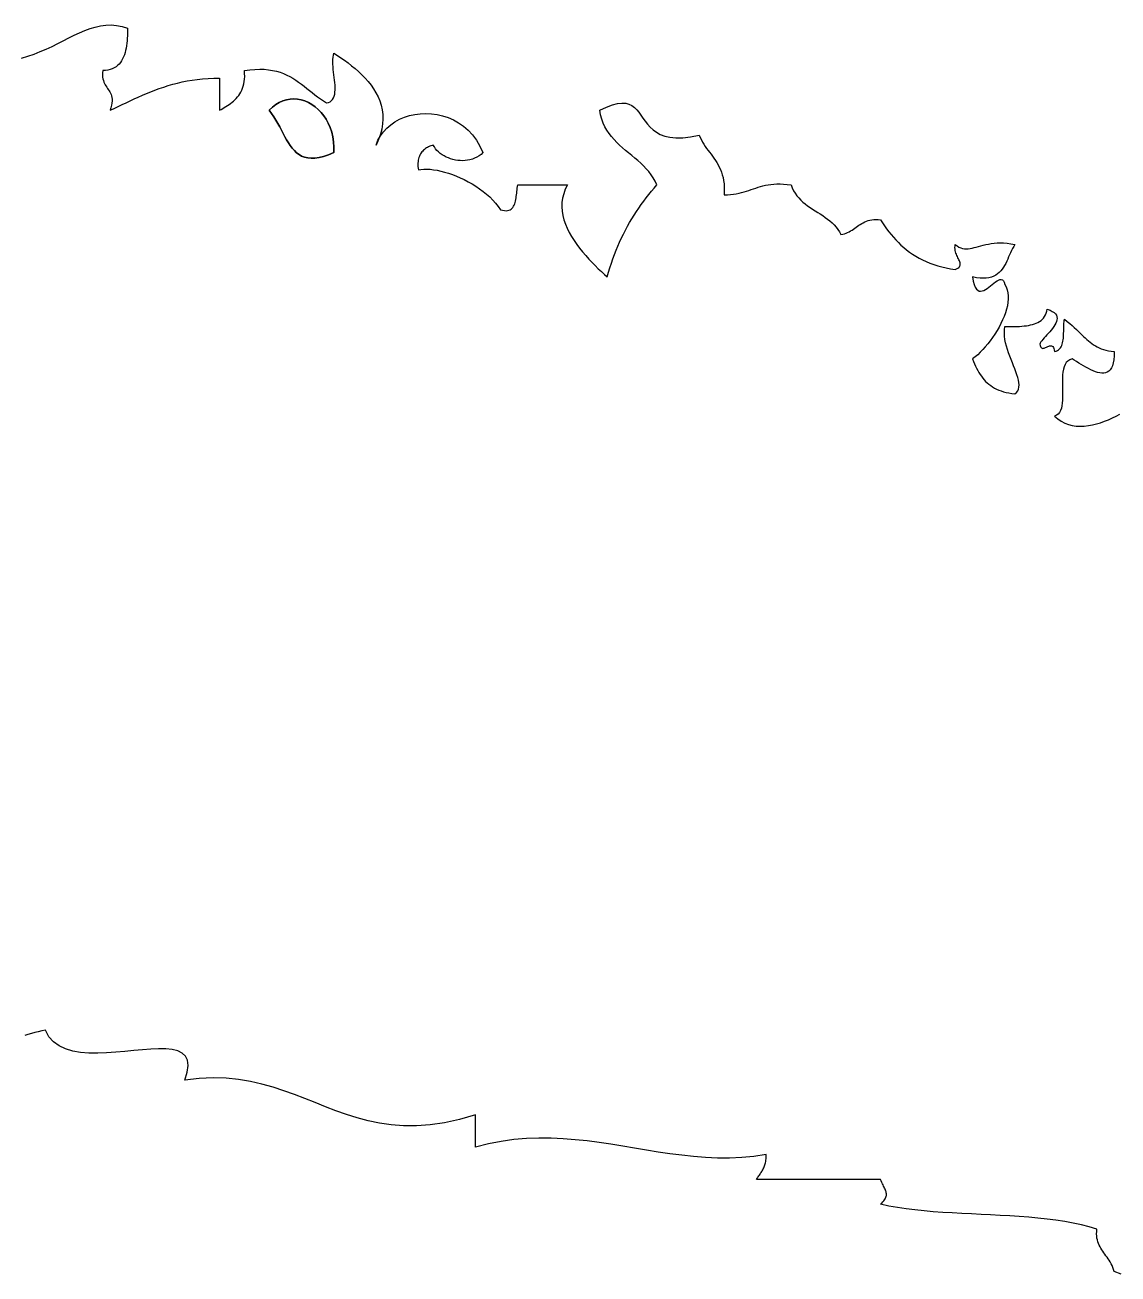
# Model space of a CAD drawing. Extents: x 0 to 1.82, y -2.75 to 0.29.
# Drawn here: x 0.9229 to 1.3585, y -0.2176 to 0.28 of the extents above; entities that cross this region are included whole.
import ezdxf

# ---------------------------------------------------------------- set-up
doc = ezdxf.new("R2010")
doc.units = 0
doc.layers.get('0').update_dxf_attribs({"linetype": 'CONTINUOUS'})

msp = doc.modelspace()

# ---------------------------------------------------------------- linework, layer by layer
at = {"color": 7}
for points in [[(0.92154, 0.2668), (0.9241, 0.26754), (0.9266, 0.2684), (0.92902, 0.26937), (0.93139, 0.2704), (0.9337, 0.27149), (0.93595, 0.27261), (0.93817, 0.27373), (0.94035, 0.27483), (0.9425, 0.27589), (0.94463, 0.27687), (0.94674, 0.27777), (0.94884, 0.27854), (0.95094, 0.27918), (0.95304, 0.27965), (0.95515, 0.27993), (0.95727, 0.28), (0.95942, 0.27983), (0.96159, 0.2794), (0.9638, 0.27868)], [(0.9638, 0.27868), (0.96379, 0.27769), (0.96377, 0.27669), (0.96374, 0.27568), (0.96368, 0.27468), (0.96361, 0.27369), (0.96351, 0.27271), (0.96337, 0.27174), (0.96321, 0.2708), (0.96302, 0.26987), (0.96278, 0.26898), (0.96251, 0.26812), (0.96219, 0.26729), (0.96183, 0.26651), (0.96141, 0.26577), (0.96095, 0.26508), (0.96042, 0.26445), (0.95984, 0.26387), (0.9592, 0.26336), (0.9585, 0.26292), (0.95772, 0.26254), (0.95688, 0.26224), (0.95596, 0.26203), (0.95497, 0.26189), (0.95389, 0.26185)], [(1.04304, 0.24897), (1.04384, 0.24915), (1.04451, 0.24945), (1.04507, 0.24986), (1.04552, 0.25037), (1.04588, 0.25097), (1.04615, 0.25165), (1.04633, 0.2524), (1.04645, 0.25323), (1.0465, 0.25411), (1.0465, 0.25504), (1.04646, 0.25601), (1.04638, 0.25702), (1.04627, 0.25805), (1.04615, 0.2591), (1.04602, 0.26016), (1.0459, 0.26122), (1.04578, 0.26228), (1.04568, 0.26332), (1.04561, 0.26433), (1.04558, 0.26532), (1.04559, 0.26626), (1.04566, 0.26716), (1.0458, 0.268), (1.04601, 0.26878)], [(1.04601, 0.26878), (1.04739, 0.26789), (1.0488, 0.26694), (1.05022, 0.26594), (1.05166, 0.2649), (1.05308, 0.26379), (1.05449, 0.26263), (1.05586, 0.26142), (1.05719, 0.26016), (1.05847, 0.25884), (1.05968, 0.25746), (1.06081, 0.25603), (1.06185, 0.25454), (1.06279, 0.253), (1.06361, 0.25139), (1.06431, 0.24973), (1.06486, 0.24802), (1.06527, 0.24624), (1.06551, 0.2444), (1.06557, 0.24251), (1.06545, 0.24056), (1.06513, 0.23854), (1.06459, 0.23647), (1.06384, 0.23433), (1.06284, 0.23213)], [(0.95389, 0.26185), (0.95381, 0.2609), (0.9538, 0.26004), (0.95386, 0.25926), (0.95398, 0.25854), (0.95415, 0.25788), (0.95436, 0.25728), (0.95461, 0.25672), (0.95489, 0.2562), (0.95518, 0.2557), (0.95549, 0.25522), (0.95581, 0.25476), (0.95612, 0.25429), (0.95643, 0.25383), (0.95671, 0.25334), (0.95697, 0.25284), (0.9572, 0.25231), (0.95738, 0.25174), (0.95752, 0.25112), (0.95759, 0.25045), (0.95761, 0.24972), (0.95755, 0.24891), (0.95741, 0.24803), (0.95719, 0.24706), (0.95687, 0.246)], [(0.95687, 0.246), (0.95847, 0.24675), (0.96007, 0.2475), (0.96166, 0.24826), (0.96326, 0.24902), (0.96486, 0.24977), (0.96646, 0.25052), (0.96808, 0.25125), (0.96971, 0.25198), (0.97135, 0.25268), (0.97302, 0.25337), (0.97471, 0.25403), (0.97643, 0.25467), (0.97818, 0.25527), (0.97996, 0.25584), (0.98178, 0.25637), (0.98364, 0.25686), (0.98555, 0.2573), (0.98751, 0.2577), (0.98952, 0.25804), (0.99158, 0.25833), (0.9937, 0.25856), (0.99588, 0.25873), (0.99813, 0.25884), (1.00045, 0.25887)], [(1.00045, 0.246), (1.00107, 0.24637), (1.0017, 0.24675), (1.00233, 0.24713), (1.00297, 0.24752), (1.0036, 0.24792), (1.00422, 0.24834), (1.00484, 0.24877), (1.00543, 0.24923), (1.00602, 0.24971), (1.00658, 0.25021), (1.00712, 0.25075), (1.00763, 0.25132), (1.00811, 0.25193), (1.00855, 0.25257), (1.00896, 0.25326), (1.00932, 0.254), (1.00964, 0.25478), (1.00992, 0.25561), (1.01014, 0.2565), (1.0103, 0.25744), (1.01041, 0.25844), (1.01046, 0.25951), (1.01044, 0.26064), (1.01035, 0.26185)], [(1.01035, 0.26185), (1.01251, 0.26215), (1.01455, 0.26233), (1.01647, 0.26239), (1.01827, 0.26234), (1.01998, 0.26218), (1.02159, 0.26192), (1.02311, 0.26158), (1.02455, 0.26115), (1.02592, 0.26064), (1.02722, 0.26007), (1.02847, 0.25944), (1.02966, 0.25875), (1.03082, 0.25802), (1.03194, 0.25724), (1.03304, 0.25644), (1.03412, 0.25561), (1.03519, 0.25476), (1.03626, 0.25391), (1.03733, 0.25305), (1.03841, 0.25219), (1.03952, 0.25135), (1.04065, 0.25053), (1.04182, 0.24973), (1.04304, 0.24897)], [(1.02025, 0.246), (1.02153, 0.24725), (1.02286, 0.2483), (1.02425, 0.24913), (1.02567, 0.24977), (1.02712, 0.25022), (1.0286, 0.25047), (1.03008, 0.25054), (1.03155, 0.25044), (1.03302, 0.25016), (1.03446, 0.24972), (1.03586, 0.24911), (1.03722, 0.24835), (1.03852, 0.24744), (1.03975, 0.24639), (1.04091, 0.2452), (1.04197, 0.24387), (1.04294, 0.24242), (1.04379, 0.24085), (1.04453, 0.23916), (1.04513, 0.23736), (1.04559, 0.23545), (1.0459, 0.23345), (1.04604, 0.23135), (1.04601, 0.22916)], [(1.04601, 0.22916), (1.04604, 0.23135), (1.0459, 0.23345), (1.04559, 0.23545), (1.04513, 0.23736), (1.04453, 0.23916), (1.04379, 0.24085), (1.04294, 0.24242), (1.04197, 0.24387), (1.04091, 0.2452), (1.03975, 0.24639), (1.03852, 0.24744), (1.03722, 0.24835), (1.03586, 0.24911), (1.03446, 0.24972), (1.03302, 0.25016), (1.03155, 0.25044), (1.03008, 0.25054), (1.0286, 0.25047), (1.02712, 0.25022), (1.02567, 0.24977), (1.02425, 0.24913), (1.02286, 0.2483), (1.02153, 0.24725), (1.02025, 0.246)], [(1.15198, 0.246), (1.15465, 0.24728), (1.15698, 0.24817), (1.15901, 0.2487), (1.16077, 0.24891), (1.16229, 0.24883), (1.16361, 0.24849), (1.16476, 0.24793), (1.16578, 0.24717), (1.1667, 0.24626), (1.16755, 0.24522), (1.16837, 0.24409), (1.16919, 0.2429), (1.17005, 0.24169), (1.17098, 0.24048), (1.17202, 0.23932), (1.17319, 0.23822), (1.17453, 0.23724), (1.17608, 0.23639), (1.17787, 0.23571), (1.17993, 0.23525), (1.1823, 0.23502), (1.18502, 0.23506), (1.1881, 0.23541), (1.1916, 0.23609)], [(1.04601, 0.22916), (1.04387, 0.22829), (1.04191, 0.22764), (1.04011, 0.2272), (1.03846, 0.22697), (1.03695, 0.22692), (1.03558, 0.22706), (1.03432, 0.22735), (1.03317, 0.2278), (1.03211, 0.22839), (1.03114, 0.22912), (1.03025, 0.22995), (1.02942, 0.23089), (1.02864, 0.23193), (1.0279, 0.23304), (1.02718, 0.23423), (1.02649, 0.23547), (1.0258, 0.23676), (1.02511, 0.23808), (1.02441, 0.23941), (1.02368, 0.24076), (1.02291, 0.24211), (1.02209, 0.24344), (1.02121, 0.24474), (1.02025, 0.246)], [(1.02025, 0.246), (1.02121, 0.24474), (1.02209, 0.24344), (1.02291, 0.24211), (1.02368, 0.24076), (1.02441, 0.23941), (1.02511, 0.23808), (1.0258, 0.23676), (1.02649, 0.23547), (1.02718, 0.23423), (1.0279, 0.23304), (1.02864, 0.23193), (1.02942, 0.23089), (1.03025, 0.22995), (1.03114, 0.22912), (1.03211, 0.22839), (1.03317, 0.2278), (1.03432, 0.22735), (1.03558, 0.22706), (1.03695, 0.22692), (1.03846, 0.22697), (1.04011, 0.2272), (1.04191, 0.22764), (1.04387, 0.22829), (1.04601, 0.22916)], [(1.06284, 0.23213), (1.06358, 0.23405), (1.06455, 0.23582), (1.06573, 0.23745), (1.0671, 0.23893), (1.06864, 0.24025), (1.07033, 0.24142), (1.07216, 0.24242), (1.07411, 0.24325), (1.07615, 0.2439), (1.07826, 0.24438), (1.08044, 0.24466), (1.08265, 0.24476), (1.08489, 0.24466), (1.08713, 0.24436), (1.08935, 0.24386), (1.09153, 0.24314), (1.09366, 0.2422), (1.09571, 0.24105), (1.09768, 0.23966), (1.09953, 0.23805), (1.10125, 0.23619), (1.10282, 0.2341), (1.10422, 0.23176), (1.10543, 0.22916)], [(1.17476, 0.21629), (1.17409, 0.21773), (1.17331, 0.21908), (1.17245, 0.22037), (1.1715, 0.22158), (1.17047, 0.22274), (1.16939, 0.22385), (1.16827, 0.22493), (1.1671, 0.22597), (1.1659, 0.22699), (1.16469, 0.228), (1.16347, 0.22901), (1.16226, 0.23003), (1.16106, 0.23106), (1.15989, 0.23211), (1.15876, 0.2332), (1.15767, 0.23433), (1.15664, 0.23552), (1.15568, 0.23676), (1.1548, 0.23807), (1.15402, 0.23946), (1.15333, 0.24094), (1.15275, 0.24252), (1.1523, 0.2442), (1.15198, 0.246)], [(1.1916, 0.23609), (1.192, 0.23513), (1.19244, 0.23421), (1.19292, 0.23333), (1.19344, 0.23248), (1.19398, 0.23165), (1.19454, 0.23085), (1.19512, 0.23006), (1.19571, 0.22927), (1.1963, 0.22849), (1.19689, 0.22769), (1.19747, 0.22689), (1.19804, 0.22607), (1.19859, 0.22522), (1.1991, 0.22433), (1.19959, 0.22341), (1.20004, 0.22245), (1.20044, 0.22143), (1.20079, 0.22036), (1.20109, 0.21922), (1.20132, 0.218), (1.20149, 0.21672), (1.20158, 0.21534), (1.20158, 0.21388), (1.20151, 0.21232)], [(1.08562, 0.23213), (1.08513, 0.232), (1.08466, 0.23184), (1.08419, 0.23167), (1.08374, 0.23147), (1.0833, 0.23125), (1.08289, 0.231), (1.08248, 0.23074), (1.0821, 0.23044), (1.08174, 0.23013), (1.0814, 0.22979), (1.08109, 0.22943), (1.0808, 0.22904), (1.08053, 0.22862), (1.08029, 0.22818), (1.08008, 0.22771), (1.0799, 0.22722), (1.07975, 0.22669), (1.07964, 0.22614), (1.07955, 0.22556), (1.0795, 0.22496), (1.07949, 0.22432), (1.07951, 0.22365), (1.07958, 0.22296), (1.07968, 0.22223)], [(1.10543, 0.22916), (1.10467, 0.22846), (1.10385, 0.22786), (1.103, 0.22734), (1.10211, 0.2269), (1.10119, 0.22655), (1.10025, 0.22628), (1.09929, 0.22609), (1.09832, 0.22597), (1.09734, 0.22592), (1.09636, 0.22595), (1.09538, 0.22604), (1.09441, 0.22619), (1.09346, 0.22641), (1.09253, 0.22668), (1.09163, 0.22701), (1.09076, 0.2274), (1.08993, 0.22784), (1.08914, 0.22833), (1.0884, 0.22886), (1.08771, 0.22944), (1.08708, 0.23005), (1.08652, 0.23071), (1.08604, 0.23141), (1.08562, 0.23213)], [(1.07968, 0.22223), (1.08072, 0.22243), (1.08186, 0.22254), (1.08308, 0.22256), (1.08437, 0.2225), (1.08574, 0.22235), (1.08716, 0.22212), (1.08863, 0.22181), (1.09014, 0.22142), (1.09168, 0.22096), (1.09324, 0.22042), (1.09482, 0.21981), (1.0964, 0.21913), (1.09797, 0.21839), (1.09953, 0.21758), (1.10107, 0.2167), (1.10257, 0.21577), (1.10404, 0.21478), (1.10545, 0.21373), (1.1068, 0.21263), (1.10809, 0.21148), (1.1093, 0.21027), (1.11042, 0.20902), (1.11144, 0.20772), (1.11237, 0.20638)], [(1.11237, 0.20638), (1.11319, 0.20618), (1.11394, 0.20606), (1.11461, 0.20603), (1.11522, 0.20608), (1.11576, 0.2062), (1.11624, 0.2064), (1.11666, 0.20665), (1.11703, 0.20697), (1.11735, 0.20734), (1.11762, 0.20776), (1.11786, 0.20823), (1.11806, 0.20873), (1.11823, 0.20928), (1.11838, 0.20985), (1.1185, 0.21045), (1.1186, 0.21108), (1.11869, 0.21172), (1.11877, 0.21237), (1.11885, 0.21303), (1.11892, 0.21369), (1.119, 0.21436), (1.11909, 0.21501), (1.11919, 0.21566), (1.1193, 0.21629)], [(1.13911, 0.21629), (1.13823, 0.21455), (1.13759, 0.2128), (1.13715, 0.21105), (1.13691, 0.20931), (1.13686, 0.20756), (1.13699, 0.20582), (1.13728, 0.2041), (1.13771, 0.20238), (1.13829, 0.20069), (1.13899, 0.19901), (1.1398, 0.19736), (1.14072, 0.19573), (1.14172, 0.19414), (1.1428, 0.19258), (1.14393, 0.19106), (1.14512, 0.18958), (1.14635, 0.18814), (1.1476, 0.18676), (1.14887, 0.18542), (1.15014, 0.18414), (1.15139, 0.18292), (1.15262, 0.18176), (1.15381, 0.18066), (1.15496, 0.17964)], [(1.15496, 0.17964), (1.15547, 0.18148), (1.15601, 0.18329), (1.15658, 0.18507), (1.15718, 0.18682), (1.15781, 0.18855), (1.15847, 0.19024), (1.15916, 0.1919), (1.15987, 0.19354), (1.16061, 0.19515), (1.16138, 0.19673), (1.16218, 0.19829), (1.163, 0.19982), (1.16385, 0.20132), (1.16473, 0.2028), (1.16562, 0.20425), (1.16655, 0.20568), (1.16749, 0.20709), (1.16847, 0.20847), (1.16946, 0.20983), (1.17048, 0.21116), (1.17152, 0.21248), (1.17258, 0.21377), (1.17366, 0.21504), (1.17476, 0.21629)], [(1.20151, 0.21232), (1.20283, 0.21235), (1.20408, 0.21244), (1.20526, 0.21257), (1.20638, 0.21275), (1.20745, 0.21297), (1.20847, 0.21322), (1.20946, 0.2135), (1.21042, 0.21379), (1.21136, 0.2141), (1.21229, 0.21442), (1.21321, 0.21473), (1.21413, 0.21505), (1.21507, 0.21535), (1.21602, 0.21564), (1.217, 0.2159), (1.21801, 0.21614), (1.21907, 0.21634), (1.22017, 0.2165), (1.22133, 0.21662), (1.22255, 0.21668), (1.22385, 0.21668), (1.22523, 0.21662), (1.22669, 0.21649), (1.22825, 0.21629)], [(1.22825, 0.21629), (1.22867, 0.21509), (1.22919, 0.21399), (1.22979, 0.21296), (1.23047, 0.212), (1.23123, 0.2111), (1.23204, 0.21027), (1.23291, 0.20948), (1.23382, 0.20873), (1.23478, 0.20802), (1.23576, 0.20733), (1.23676, 0.20666), (1.23778, 0.20601), (1.2388, 0.20536), (1.23982, 0.20471), (1.24083, 0.20405), (1.24182, 0.20337), (1.24278, 0.20267), (1.24371, 0.20194), (1.24459, 0.20117), (1.24542, 0.20035), (1.24619, 0.19948), (1.24689, 0.19855), (1.24752, 0.19755), (1.24806, 0.19648)], [(1.24806, 0.19648), (1.24878, 0.19662), (1.24947, 0.19682), (1.25012, 0.19706), (1.25074, 0.19733), (1.25135, 0.19763), (1.25193, 0.19796), (1.25249, 0.19831), (1.25305, 0.19868), (1.25359, 0.19905), (1.25414, 0.19943), (1.25469, 0.19981), (1.25524, 0.20019), (1.2558, 0.20056), (1.25638, 0.20091), (1.25698, 0.20123), (1.2576, 0.20154), (1.25824, 0.20181), (1.25892, 0.20205), (1.25964, 0.20224), (1.26039, 0.20239), (1.26119, 0.20249), (1.26204, 0.20253), (1.26294, 0.20251), (1.2639, 0.20242)], [(1.2639, 0.20242), (1.26466, 0.20119), (1.26545, 0.19999), (1.26628, 0.19881), (1.26714, 0.19765), (1.26803, 0.19652), (1.26897, 0.19542), (1.26994, 0.19436), (1.27095, 0.19332), (1.272, 0.19232), (1.2731, 0.19136), (1.27423, 0.19043), (1.27542, 0.18954), (1.27665, 0.1887), (1.27793, 0.18789), (1.27925, 0.18714), (1.28063, 0.18643), (1.28206, 0.18576), (1.28354, 0.18515), (1.28508, 0.18459), (1.28667, 0.18408), (1.28832, 0.18362), (1.29003, 0.18323), (1.29179, 0.18289), (1.29362, 0.18261)], [(1.29362, 0.18261), (1.29418, 0.18286), (1.29464, 0.18313), (1.295, 0.1834), (1.29527, 0.18369), (1.29546, 0.18399), (1.29557, 0.1843), (1.29561, 0.18462), (1.2956, 0.18496), (1.29553, 0.18531), (1.29542, 0.18567), (1.29528, 0.18605), (1.2951, 0.18645), (1.29491, 0.18686), (1.2947, 0.18728), (1.29449, 0.18773), (1.29428, 0.18819), (1.29408, 0.18866), (1.2939, 0.18916), (1.29374, 0.18967), (1.29362, 0.1902), (1.29354, 0.19075), (1.2935, 0.19132), (1.29353, 0.19191), (1.29362, 0.19251)], [(1.29362, 0.19251), (1.29436, 0.19196), (1.29509, 0.19153), (1.29582, 0.19121), (1.29655, 0.191), (1.29728, 0.19088), (1.29803, 0.19084), (1.29879, 0.19088), (1.29956, 0.19097), (1.30036, 0.19112), (1.30118, 0.19131), (1.30202, 0.19153), (1.3029, 0.19177), (1.30382, 0.19202), (1.30478, 0.19227), (1.30578, 0.19251), (1.30682, 0.19273), (1.30792, 0.19292), (1.30908, 0.19307), (1.31029, 0.19317), (1.31157, 0.1932), (1.31291, 0.19316), (1.31433, 0.19304), (1.31582, 0.19283), (1.31739, 0.19251)], [(1.31739, 0.19251), (1.31691, 0.19175), (1.31647, 0.19096), (1.31606, 0.19013), (1.31566, 0.18929), (1.31528, 0.18844), (1.3149, 0.18758), (1.31452, 0.18672), (1.31412, 0.18587), (1.31372, 0.18505), (1.31328, 0.18424), (1.31282, 0.18347), (1.31231, 0.18273), (1.31176, 0.18205), (1.31116, 0.18141), (1.31049, 0.18084), (1.30976, 0.18034), (1.30895, 0.17991), (1.30806, 0.17956), (1.30707, 0.17931), (1.30599, 0.17915), (1.30481, 0.1791), (1.30351, 0.17915), (1.30209, 0.17933), (1.30055, 0.17964)], [(1.30055, 0.17964), (1.30083, 0.17796), (1.30118, 0.17661), (1.30159, 0.17557), (1.30206, 0.17481), (1.30257, 0.1743), (1.30312, 0.17402), (1.30371, 0.17394), (1.30433, 0.17403), (1.30497, 0.17426), (1.30564, 0.17461), (1.30631, 0.17505), (1.30699, 0.17555), (1.30767, 0.17609), (1.30834, 0.17664), (1.309, 0.17717), (1.30965, 0.17766), (1.31027, 0.17807), (1.31086, 0.17839), (1.31141, 0.17857), (1.31192, 0.17861), (1.31239, 0.17846), (1.3128, 0.17811), (1.31314, 0.17752), (1.31343, 0.17667)], [(1.31343, 0.17667), (1.31397, 0.17564), (1.31437, 0.17453), (1.31462, 0.17336), (1.31474, 0.17213), (1.31474, 0.17084), (1.31462, 0.16952), (1.31439, 0.16815), (1.31405, 0.16676), (1.31362, 0.16535), (1.3131, 0.16393), (1.31249, 0.1625), (1.31182, 0.16107), (1.31107, 0.15965), (1.31027, 0.15825), (1.30941, 0.15688), (1.30851, 0.15554), (1.30757, 0.15424), (1.3066, 0.15299), (1.30561, 0.1518), (1.3046, 0.15067), (1.30358, 0.14961), (1.30256, 0.14864), (1.30155, 0.14775), (1.30055, 0.14695)], [(1.31343, 0.15983), (1.31442, 0.15983), (1.3154, 0.15983), (1.31638, 0.15984), (1.31736, 0.15986), (1.31832, 0.15989), (1.31926, 0.15994), (1.32019, 0.16), (1.32109, 0.16009), (1.32198, 0.1602), (1.32283, 0.16033), (1.32365, 0.1605), (1.32445, 0.1607), (1.3252, 0.16093), (1.32592, 0.16121), (1.32659, 0.16152), (1.32722, 0.16188), (1.3278, 0.16229), (1.32833, 0.16275), (1.32881, 0.16327), (1.32922, 0.16384), (1.32958, 0.16447), (1.32988, 0.16517), (1.33011, 0.16593), (1.33026, 0.16676)], [(1.33026, 0.16676), (1.33139, 0.16637), (1.33231, 0.16592), (1.33302, 0.16544), (1.33355, 0.16491), (1.33391, 0.16435), (1.33412, 0.16376), (1.33418, 0.16314), (1.33412, 0.16251), (1.33394, 0.16185), (1.33366, 0.16119), (1.3333, 0.16051), (1.33286, 0.15983), (1.33237, 0.15915), (1.33184, 0.15847), (1.33128, 0.15781), (1.3307, 0.15715), (1.33013, 0.15651), (1.32957, 0.1559), (1.32904, 0.15531), (1.32855, 0.15475), (1.32811, 0.15422), (1.32775, 0.15374), (1.32747, 0.15329), (1.32729, 0.1529)], [(1.31739, 0.13309), (1.31804, 0.13363), (1.31852, 0.13426), (1.31884, 0.13497), (1.31902, 0.13576), (1.31907, 0.13662), (1.319, 0.13754), (1.31883, 0.13853), (1.31856, 0.13958), (1.31822, 0.14068), (1.31782, 0.14182), (1.31738, 0.14301), (1.31689, 0.14423), (1.31639, 0.14548), (1.31588, 0.14676), (1.31538, 0.14806), (1.31489, 0.14937), (1.31445, 0.1507), (1.31405, 0.15203), (1.31371, 0.15336), (1.31345, 0.15468), (1.31327, 0.156), (1.3132, 0.1573), (1.31325, 0.15858), (1.31343, 0.15983)], [(1.33324, 0.14993), (1.33382, 0.15008), (1.33434, 0.15031), (1.33479, 0.1506), (1.33518, 0.15095), (1.33552, 0.15135), (1.3358, 0.1518), (1.33605, 0.15229), (1.33624, 0.15282), (1.3364, 0.15339), (1.33653, 0.15399), (1.33663, 0.15461), (1.3367, 0.15525), (1.33675, 0.15591), (1.33679, 0.15657), (1.33681, 0.15725), (1.33683, 0.15792), (1.33684, 0.15859), (1.33686, 0.15926), (1.33688, 0.15991), (1.3369, 0.16054), (1.33695, 0.16115), (1.33701, 0.16173), (1.33709, 0.16229), (1.3372, 0.1628)], [(1.3372, 0.1628), (1.33827, 0.16194), (1.33927, 0.16111), (1.3402, 0.1603), (1.34107, 0.15951), (1.34189, 0.15874), (1.34266, 0.158), (1.34339, 0.15729), (1.34409, 0.1566), (1.34477, 0.15594), (1.34543, 0.15531), (1.34608, 0.15471), (1.34673, 0.15413), (1.34738, 0.15359), (1.34805, 0.15308), (1.34874, 0.15261), (1.34945, 0.15216), (1.3502, 0.15175), (1.35099, 0.15138), (1.35182, 0.15104), (1.35272, 0.15074), (1.35368, 0.15048), (1.35471, 0.15025), (1.35581, 0.15007), (1.35701, 0.14993)], [(1.32729, 0.1529), (1.32743, 0.15234), (1.3276, 0.15191), (1.32779, 0.15159), (1.32801, 0.15137), (1.32825, 0.15124), (1.3285, 0.15118), (1.32877, 0.15119), (1.32905, 0.15125), (1.32935, 0.15135), (1.32965, 0.15148), (1.32996, 0.15163), (1.33026, 0.15178), (1.33057, 0.15193), (1.33088, 0.15207), (1.33118, 0.15217), (1.33148, 0.15224), (1.33176, 0.15225), (1.33203, 0.1522), (1.33228, 0.15208), (1.33252, 0.15186), (1.33274, 0.15156), (1.33293, 0.15114), (1.3331, 0.1506), (1.33324, 0.14993)], [(1.35701, 0.14993), (1.35696, 0.14818), (1.35681, 0.14667), (1.35657, 0.14537), (1.35624, 0.14427), (1.35583, 0.14336), (1.35535, 0.14264), (1.3548, 0.14208), (1.35418, 0.14167), (1.35351, 0.14141), (1.35278, 0.14128), (1.352, 0.14128), (1.35119, 0.14138), (1.35033, 0.14158), (1.34945, 0.14187), (1.34854, 0.14224), (1.34762, 0.14266), (1.34667, 0.14314), (1.34572, 0.14366), (1.34477, 0.1442), (1.34382, 0.14477), (1.34288, 0.14533), (1.34196, 0.1459), (1.34105, 0.14644), (1.34017, 0.14695)], [(1.30055, 0.14695), (1.30093, 0.14598), (1.30132, 0.14504), (1.30172, 0.14412), (1.30214, 0.14324), (1.30258, 0.1424), (1.30304, 0.14158), (1.30353, 0.1408), (1.30404, 0.14006), (1.30457, 0.13935), (1.30514, 0.13867), (1.30574, 0.13803), (1.30637, 0.13742), (1.30704, 0.13685), (1.30775, 0.13632), (1.30849, 0.13582), (1.30928, 0.13536), (1.31012, 0.13494), (1.311, 0.13456), (1.31193, 0.13421), (1.31291, 0.13391), (1.31394, 0.13364), (1.31503, 0.13342), (1.31618, 0.13323), (1.31739, 0.13309)], [(1.34017, 0.14695), (1.33926, 0.14662), (1.3385, 0.14613), (1.33788, 0.14549), (1.33739, 0.14472), (1.337, 0.14383), (1.33672, 0.14284), (1.33652, 0.14176), (1.33639, 0.14061), (1.33632, 0.1394), (1.3363, 0.13814), (1.3363, 0.13686), (1.33633, 0.13556), (1.33636, 0.13427), (1.33639, 0.13298), (1.33639, 0.13173), (1.33635, 0.13052), (1.33627, 0.12937), (1.33613, 0.12829), (1.33591, 0.1273), (1.33561, 0.12641), (1.3352, 0.12564), (1.33468, 0.125), (1.33403, 0.12451), (1.33324, 0.12417)], [(1.33324, 0.12417), (1.33451, 0.12304), (1.33587, 0.12212), (1.33728, 0.12138), (1.33876, 0.12083), (1.34028, 0.12045), (1.34184, 0.12023), (1.34343, 0.12015), (1.34505, 0.12021), (1.34668, 0.1204), (1.34831, 0.12069), (1.34994, 0.12109), (1.35156, 0.12157), (1.35316, 0.12214), (1.35473, 0.12277), (1.35626, 0.12345), (1.35774, 0.12417), (1.35917, 0.12493)], [(0.93111, -0.12047), (0.92965, -0.12073), (0.92822, -0.12104), (0.92682, -0.12137), (0.92546, -0.12174), (0.92411, -0.12212), (0.92279, -0.12252)], [(0.98658, -0.14028), (0.98759, -0.13711), (0.98795, -0.1345), (0.98769, -0.1324), (0.98687, -0.13076), (0.98555, -0.12954), (0.98376, -0.12868), (0.98157, -0.12815), (0.97902, -0.12788), (0.97617, -0.12783), (0.97306, -0.12795), (0.96974, -0.12819), (0.96628, -0.12851), (0.9627, -0.12886), (0.95908, -0.12918), (0.95545, -0.12943), (0.95188, -0.12956), (0.9484, -0.12953), (0.94507, -0.12927), (0.94195, -0.12875), (0.93907, -0.12792), (0.9365, -0.12672), (0.93429, -0.12511), (0.93247, -0.12304), (0.93111, -0.12047)], [(1.10246, -0.15414), (1.09609, -0.15597), (1.09006, -0.15727), (1.08436, -0.1581), (1.07895, -0.15848), (1.07381, -0.15847), (1.0689, -0.1581), (1.06419, -0.15743), (1.05965, -0.15649), (1.05526, -0.15533), (1.05099, -0.15398), (1.0468, -0.1525), (1.04266, -0.15092), (1.03856, -0.14929), (1.03444, -0.14766), (1.0303, -0.14606), (1.02609, -0.14453), (1.02179, -0.14313), (1.01736, -0.14189), (1.01278, -0.14085), (1.00803, -0.14006), (1.00306, -0.13957), (0.99784, -0.13941), (0.99236, -0.13963), (0.98658, -0.14028)], [(1.21834, -0.16999), (1.21342, -0.17071), (1.20854, -0.17116), (1.2037, -0.17136), (1.19889, -0.17135), (1.19412, -0.17115), (1.18937, -0.17078), (1.18465, -0.17027), (1.17994, -0.16966), (1.17524, -0.16896), (1.17054, -0.16821), (1.16585, -0.16743), (1.16115, -0.16665), (1.15644, -0.16589), (1.15171, -0.16519), (1.14696, -0.16456), (1.14219, -0.16405), (1.13739, -0.16366), (1.13255, -0.16344), (1.12767, -0.16341), (1.12274, -0.16359), (1.11776, -0.16402), (1.11272, -0.16471), (1.10763, -0.1657), (1.10246, -0.16702)], [(1.21438, -0.17989), (1.21463, -0.17953), (1.21488, -0.17917), (1.21512, -0.17882), (1.21536, -0.17847), (1.2156, -0.17813), (1.21584, -0.17779), (1.21607, -0.17745), (1.21629, -0.17711), (1.21651, -0.17676), (1.21672, -0.17641), (1.21692, -0.17605), (1.21711, -0.17568), (1.21729, -0.17531), (1.21746, -0.17492), (1.21761, -0.17452), (1.21776, -0.1741), (1.21789, -0.17366), (1.218, -0.17321), (1.2181, -0.17273), (1.21819, -0.17224), (1.21826, -0.17171), (1.2183, -0.17117), (1.21833, -0.17059), (1.21834, -0.16999)], [(1.2639, -0.1898), (1.26437, -0.18932), (1.26477, -0.18887), (1.26512, -0.18844), (1.26542, -0.18803), (1.26566, -0.18765), (1.26585, -0.18728), (1.266, -0.18692), (1.26611, -0.18657), (1.26617, -0.18623), (1.26619, -0.18589), (1.26618, -0.18556), (1.26613, -0.18522), (1.26606, -0.18487), (1.26595, -0.18452), (1.26582, -0.18416), (1.26567, -0.18378), (1.26549, -0.18339), (1.2653, -0.18297), (1.26509, -0.18254), (1.26487, -0.18207), (1.26464, -0.18158), (1.2644, -0.18105), (1.26415, -0.18049), (1.2639, -0.17989)], [(1.35007, -0.1997), (1.34704, -0.19877), (1.34388, -0.19796), (1.3406, -0.19725), (1.33723, -0.19663), (1.33376, -0.1961), (1.3302, -0.19565), (1.32658, -0.19526), (1.32289, -0.19493), (1.31915, -0.19465), (1.31537, -0.19441), (1.31156, -0.1942), (1.30773, -0.19401), (1.30389, -0.19383), (1.30005, -0.19364), (1.29622, -0.19345), (1.29241, -0.19325), (1.28863, -0.19301), (1.28489, -0.19274), (1.2812, -0.19242), (1.27758, -0.19204), (1.27403, -0.1916), (1.27056, -0.19109), (1.26718, -0.19049), (1.2639, -0.1898)], [(1.35701, -0.21654), (1.35674, -0.2157), (1.35644, -0.2149), (1.3561, -0.21415), (1.35574, -0.21344), (1.35535, -0.21275), (1.35495, -0.2121), (1.35453, -0.21147), (1.35411, -0.21085), (1.35368, -0.21025), (1.35326, -0.20966), (1.35284, -0.20908), (1.35243, -0.20849), (1.35203, -0.2079), (1.35166, -0.2073), (1.35131, -0.20668), (1.35099, -0.20605), (1.35071, -0.20539), (1.35046, -0.2047), (1.35026, -0.20398), (1.35011, -0.20322), (1.35001, -0.20242), (1.34996, -0.20157), (1.34999, -0.20066), (1.35007, -0.1997)], [(1.35972, -0.21756), (1.35701, -0.21654)]]:
    msp.add_lwpolyline(points, dxfattribs=at)
for points in [[(1.02025, 0.246), (1.02025, 0.246)], [(1.04601, 0.22916), (1.04601, 0.22916)]]:
    msp.add_lwpolyline(points, close=True, dxfattribs=at)
for points in [[(1.00045, 0.25887, 0), (1.00045, 0.25837, 0), (1.00045, 0.25786, 0), (1.00045, 0.25735, 0), (1.00045, 0.25682, 0), (1.00045, 0.25629, 0), (1.00045, 0.25575, 0), (1.00045, 0.2552, 0), (1.00045, 0.25466, 0), (1.00045, 0.2541, 0), (1.00045, 0.25355, 0), (1.00045, 0.25299, 0), (1.00045, 0.25244, 0), (1.00045, 0.25188, 0), (1.00045, 0.25132, 0), (1.00045, 0.25077, 0), (1.00045, 0.25022, 0), (1.00045, 0.24967, 0), (1.00045, 0.24912, 0), (1.00045, 0.24859, 0), (1.00045, 0.24805, 0), (1.00045, 0.24753, 0), (1.00045, 0.24701, 0), (1.00045, 0.2465, 0), (1.00045, 0.246, 0)], [(1.1193, 0.21629, 0), (1.12005, 0.21629, 0), (1.12081, 0.21629, 0), (1.12157, 0.21629, 0), (1.12235, 0.21629, 0), (1.12313, 0.21629, 0), (1.12393, 0.21629, 0), (1.12473, 0.21629, 0), (1.12554, 0.21629, 0), (1.12635, 0.21629, 0), (1.12717, 0.21629, 0), (1.128, 0.21629, 0), (1.12883, 0.21629, 0), (1.12967, 0.21629, 0), (1.13051, 0.21629, 0), (1.13136, 0.21629, 0), (1.13221, 0.21629, 0), (1.13307, 0.21629, 0), (1.13392, 0.21629, 0), (1.13478, 0.21629, 0), (1.13565, 0.21629, 0), (1.13651, 0.21629, 0), (1.13738, 0.21629, 0), (1.13824, 0.21629, 0), (1.13911, 0.21629, 0)], [(1.10246, -0.16702, 0), (1.10246, -0.1664, 0), (1.10246, -0.1658, 0), (1.10246, -0.16521, 0), (1.10246, -0.16462, 0), (1.10246, -0.16404, 0), (1.10246, -0.16347, 0), (1.10246, -0.16291, 0), (1.10246, -0.16236, 0), (1.10246, -0.16181, 0), (1.10246, -0.16127, 0), (1.10246, -0.16074, 0), (1.10246, -0.16021, 0), (1.10246, -0.15968, 0), (1.10246, -0.15917, 0), (1.10246, -0.15865, 0), (1.10246, -0.15814, 0), (1.10246, -0.15763, 0), (1.10246, -0.15713, 0), (1.10246, -0.15663, 0), (1.10246, -0.15613, 0), (1.10246, -0.15563, 0), (1.10246, -0.15513, 0), (1.10246, -0.15464, 0), (1.10246, -0.15414, 0)], [(1.2639, -0.17989, 0), (1.26192, -0.17989, 0), (1.25992, -0.17989, 0), (1.25792, -0.17989, 0), (1.2559, -0.17989, 0), (1.25388, -0.17989, 0), (1.25185, -0.17989, 0), (1.24981, -0.17989, 0), (1.24776, -0.17989, 0), (1.24571, -0.17989, 0), (1.24365, -0.17989, 0), (1.24159, -0.17989, 0), (1.23951, -0.17989, 0), (1.23744, -0.17989, 0), (1.23536, -0.17989, 0), (1.23327, -0.17989, 0), (1.23118, -0.17989, 0), (1.22909, -0.17989, 0), (1.227, -0.17989, 0), (1.2249, -0.17989, 0), (1.2228, -0.17989, 0), (1.22069, -0.17989, 0), (1.21859, -0.17989, 0), (1.21649, -0.17989, 0), (1.21438, -0.17989, 0)]]:
    msp.add_polyline3d(points, dxfattribs=at)

doc.saveas('drawing.dxf')
